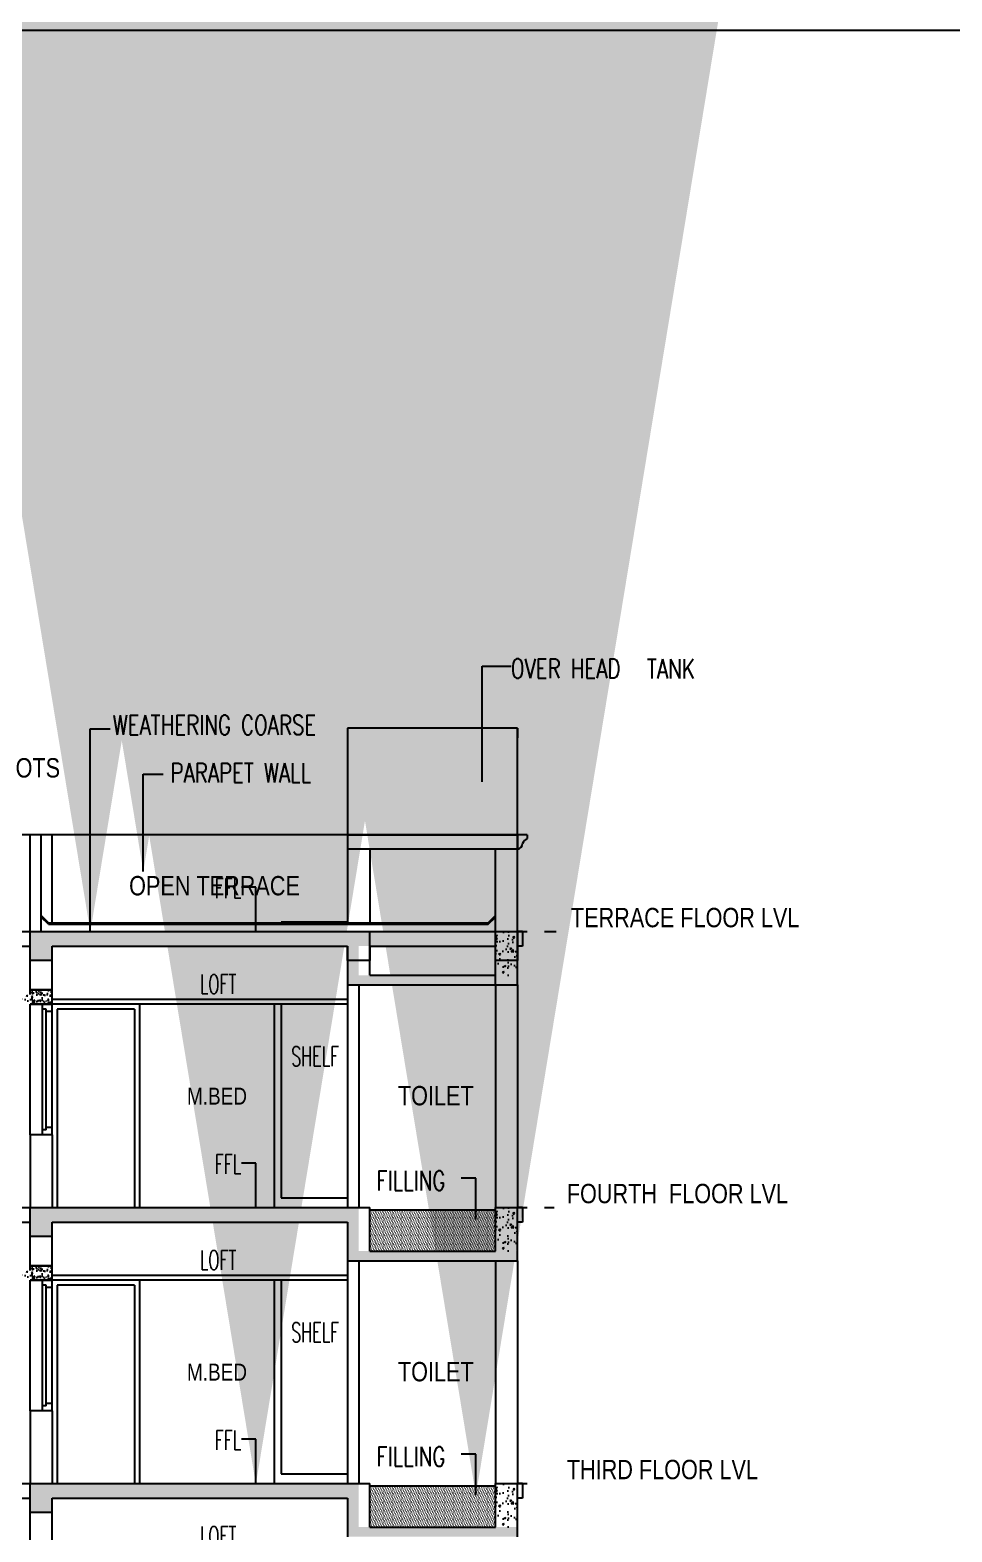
# Model space of a CAD drawing. Header units: metres. Extents: x 10 to 343, y 349 to 530.
# Drawn here: x 270.42 to 279.95, y 464.33 to 479.84 of the extents above; entities that cross this region are included whole.
import ezdxf

# ---------------------------------------------------------------- set-up
doc = ezdxf.new("R2010")
doc.units = ezdxf.units.M
doc.linetypes.add('ACAD_ISO07W100', pattern=[3, 0, -3])
doc.linetypes.add('DASHED2', pattern=[0.375, 0.25, -0.125])
doc.styles.add('m', font='micross.ttf', dxfattribs={"width": 0.9, "height": 350})
doc.styles.add('RS', font='ROMANS.shx')
doc.styles.add('RS3', font='romans.shx', dxfattribs={"width": 0.75, "height": 200})
doc.styles.add('style4', font='romans.shx', dxfattribs={"width": 0.75, "height": 175})
doc.styles.add('style6', font='romans.shx', dxfattribs={"width": 0.8})
doc.dimstyles.new('1', dxfattribs={"dimtxt": 2, "dimasz": 100, "dimexe": 100, "dimexo": 0, "dimgap": 50, "dimtad": 1, "dimdec": 0, "dimzin": 3, "dimdsep": 46, "dimtxsty": 'RS3', "dimblk": 'ARCHTICK', "dimcen": 150, "dimdle": 100, "dimclrd": 256, "dimclre": 256, "dimclrt": 6, "dimadec": 0, "dimazin": 0, "dimtfac": 1, "dimtdec": 0, "dimtmove": 2, "dimatfit": 3, "dimfxl": 0, "dimlwd": -1, "dimlwe": -1, "dimarcsym": 0})
doc.dimstyles.new('Jerry', dxfattribs={"dimscale": 18, "dimtxt": 0.5, "dimasz": 0.25, "dimexe": 0.18, "dimexo": 0.0625, "dimgap": 0.25, "dimtad": 1, "dimdec": 0, "dimdsep": 46, "dimlunit": 3, "dimtxsty": 'RS', "dimblk": 'ARCHTICK', "dimcen": 0.09, "dimse1": 1, "dimse2": 1, "dimclrd": 8, "dimclre": 8, "dimclrt": 6, "dimadec": 0, "dimazin": 0, "dimtfac": 1, "dimtdec": 0, "dimtofl": 0, "dimtmove": 0, "dimatfit": 3, "dimfxl": 0, "dimtolj": 1, "dimtzin": 0, "dimarcsym": 0})
pattern_1 = [(130, (20402.65002, -12054.42528), (-0.1434520365, -0.012550427), [0.015, -0.165]), (185, (20402.65002, -12054.42528), (0.0277502667, 0.1504384267), [0.012, -0.132]), (79.5486, (20402.63806, -12054.42632), (-0.11570187634, 0.1378879084), [0.012748038, -0.1402284224]), (133.8158, (20402.65002, -12054.38528), (-0.2134482097, -0.0331038029), [0.0225, -0.2475]), (83.3644, (20402.63223, -12054.38804), (-0.1869325411, 0.1948235742), [0.0191220576, -0.2103426]), (188.8158, (20402.65002, -12054.38528), (-0.186932389, 0.1948237202), [0.018, -0.198]), (159, (20402.63002, -12054.39528), (-0.1193814104, -0.08052377813), [0.015, -0.165]), (214, (20402.63002, -12054.39528), (-0.0486630664, 0.145030009), [0.012, -0.132]), (108.5486, (20402.62007, -12054.40199), (-0.1680445257, 0.06450609934), [0.012748038, -0.1402284224]), (142.5, (20402.650016, -12054.42528), (-0.00243197106, 0.06657877077), [0, -0.1304, 0, -0.134, 0, -0.1325]), (172.5, (20402.650016, -12054.42528), (-0.05261390749, 0.07888234238), [0, -0.0764, 0, -0.1274, 0, -0.0505]), (212.5, (20402.694616, -12054.42528), (-0.10676448723, -0.00451097435), [0, -0.05, 0, -0.156, 0, -0.207]), (222.5, (20402.71462, -12054.42528), (-0.11663723387, 0.02002099647), [0, -0.065, 0, -0.1036, 0, -0.147])]
pattern_2 = [(130, (20402.65002, -12051.57528), (-0.1434520365, -0.012550427), [0.015, -0.165]), (185, (20402.65002, -12051.57528), (0.0277502667, 0.1504384267), [0.012, -0.132]), (79.5486, (20402.63806, -12051.57632), (-0.11570187634, 0.1378879084), [0.012748038, -0.1402284224]), (133.8158, (20402.65002, -12051.53528), (-0.2134482097, -0.0331038029), [0.0225, -0.2475]), (83.3644, (20402.63223, -12051.53804), (-0.1869325411, 0.1948235742), [0.0191220576, -0.2103426]), (188.8158, (20402.65002, -12051.53528), (-0.186932389, 0.1948237202), [0.018, -0.198]), (159, (20402.63002, -12051.54528), (-0.1193814104, -0.08052377813), [0.015, -0.165]), (214, (20402.63002, -12051.54528), (-0.0486630664, 0.145030009), [0.012, -0.132]), (108.5486, (20402.62007, -12051.55199), (-0.1680445257, 0.06450609934), [0.012748038, -0.1402284224]), (142.5, (20402.650016, -12051.57528), (-0.00243197106, 0.06657877077), [0, -0.1304, 0, -0.134, 0, -0.1325]), (172.5, (20402.650016, -12051.57528), (-0.05261390749, 0.07888234238), [0, -0.0764, 0, -0.1274, 0, -0.0505]), (212.5, (20402.694616, -12051.57528), (-0.10676448723, -0.00451097435), [0, -0.05, 0, -0.156, 0, -0.207]), (222.5, (20402.71462, -12051.57528), (-0.11663723387, 0.02002099647), [0, -0.065, 0, -0.1036, 0, -0.147])]
pattern_3 = [(130, (20402.65002, -12051.57528), (-0.1434520365, -0.012550427), [0.015, -0.165]), (185, (20402.65002, -12051.57528), (0.0277502667, 0.1504384267), [0.012, -0.132]), (79.5486, (20402.63806, -12051.57632), (-0.11570187634, 0.1378879084), [0.012748038, -0.1402284224]), (133.8158, (20402.65002, -12051.53528), (-0.2134482097, -0.0331038029), [0.0225, -0.2475]), (83.3644, (20402.63223, -12051.53804), (-0.1869325411, 0.1948235742), [0.0191220576, -0.2103426]), (188.8158, (20402.65002, -12051.53528), (-0.186932389, 0.1948237202), [0.018, -0.198]), (159, (20402.63002, -12051.54528), (-0.1193814104, -0.08052377813), [0.015, -0.165]), (214, (20402.63002, -12051.54528), (-0.0486630664, 0.145030009), [0.012, -0.132]), (108.5486, (20402.62007, -12051.55199), (-0.1680445257, 0.06450609934), [0.012748038, -0.1402284224]), (142.5, (20402.650016, -12051.57528), (-0.00243197106, 0.06657877077), [0, -0.1304, 0, -0.134, 0, -0.1325]), (172.5, (20402.650016, -12051.57528), (-0.05261390749, 0.07888234238), [0, -0.0764, 0, -0.1274, 0, -0.0505]), (212.5, (20402.694616, -12051.57528), (-0.10676448723, -0.00451097435), [0, -0.05, 0, -0.156, 0, -0.207]), (222.5, (20402.71462, -12051.57528), (-0.11663723387, 0.02002099647), [0, -0.065, 0, -0.1036, 0, -0.147])]
pattern_4 = [(130, (20402.65002, -12051.57528), (-0.1434520365, -0.012550427), [0.015, -0.165]), (185, (20402.65002, -12051.57528), (0.0277502667, 0.1504384267), [0.012, -0.132]), (79.5486, (20402.63806, -12051.57632), (-0.11570187634, 0.1378879084), [0.012748038, -0.1402284224]), (133.8158, (20402.65002, -12051.53528), (-0.2134482097, -0.0331038029), [0.0225, -0.2475]), (83.3644, (20402.63223, -12051.53804), (-0.1869325411, 0.1948235742), [0.0191220576, -0.2103426]), (188.8158, (20402.65002, -12051.53528), (-0.186932389, 0.1948237202), [0.018, -0.198]), (159, (20402.63002, -12051.54528), (-0.1193814104, -0.08052377813), [0.015, -0.165]), (214, (20402.63002, -12051.54528), (-0.0486630664, 0.145030009), [0.012, -0.132]), (108.5486, (20402.62007, -12051.55199), (-0.1680445257, 0.06450609934), [0.012748038, -0.1402284224]), (142.5, (20402.650016, -12051.57528), (-0.00243197106, 0.06657877077), [0, -0.1304, 0, -0.134, 0, -0.1325]), (172.5, (20402.650016, -12051.57528), (-0.05261390749, 0.07888234238), [0, -0.0764, 0, -0.1274, 0, -0.0505]), (212.5, (20402.694616, -12051.57528), (-0.10676448723, -0.00451097435), [0, -0.05, 0, -0.156, 0, -0.207]), (222.5, (20402.71462, -12051.57528), (-0.11663723387, 0.02002099647), [0, -0.065, 0, -0.1036, 0, -0.147])]

# ---------------------------------------------------------------- blocks, each defined once
blk = doc.blocks.new('_ArchTick')
at = {"color": 0, "linetype": 'ByBlock', "const_width": 0.15}
blk.add_lwpolyline([(-0.5, -0.5), (0.5, 0.5)], dxfattribs=at)

msp = doc.modelspace()

# ---------------------------------------------------------------- hatches: boundary and pattern name
at = {"ltscale": 200}
h = msp.add_hatch(dxfattribs=at)
h.set_pattern_fill('AR-CONC', color=256, scale=0.025, style=0)
h.set_pattern_definition([(50, (314.91448, 469.96682), (0.17931505, -0.01568803), [0.01875, -0.20625]), (355, (314.91448, 469.96682), (-0.0346878, 0.188048), [0.015, -0.165]), (100.4514, (314.92942, 469.96552), (0.14462735, 0.1723599), [0.01593505, -0.1752855]), (46.1842, (314.91448, 470.01682), (0.2668103, -0.0413798), [0.028125, -0.309375]), (96.6356, (314.93671, 470.01338), (0.2336657, 0.2435295), [0.0239026, -0.2629282]), (351.1842, (314.91448, 470.01682), (0.2336655, 0.2435297), [0.0225, -0.2475]), (21, (314.93948, 470.00432), (0.14922676, -0.10065472), [0.01875, -0.20625]), (326, (314.93948, 470.00432), (0.0608288, 0.1812875), [0.015, -0.165]), (71.4514, (314.95192, 469.99594), (0.21005566, 0.0806326), [0.01593505, -0.1752855]), (37.5, (314.91448, 469.966823), (0.00303996, 0.08322346), [0, -0.163, 0, -0.1675, 0, -0.165625]), (7.5, (314.91448, 469.96682), (0.06576738, 0.09860293), [0, -0.0955, 0, -0.15925, 0, -0.063125]), (327.5, (314.85873, 469.966823), (0.13345561, -0.00563872), [0, -0.0625, 0, -0.195, 0, -0.25875]), (317.5, (314.83373, 469.96682), (0.14579654, 0.02502625), [0, -0.08125, 0, -0.1295, 0, -0.18375])])
h.paths.add_polyline_path([(270.4247, 470.5312), (270.4247, 470.2312), (270.6547, 470.2312), (270.6547, 470.3812), (273.7047, 470.3812), (273.7047, 469.9812), (275.4597, 469.9812), (275.4597, 470.0812), (273.8197, 470.0812), (273.8197, 470.5312)])
h.paths.add_polyline_path([(264.5897, 470.5312), (264.5897, 470.2312), (264.8197, 470.2312), (264.8197, 470.3812), (267.1097, 470.3812), (267.1097, 470.2312), (267.3397, 470.2312), (267.3397, 470.5312)])
h = msp.add_hatch(dxfattribs=at)
h.set_pattern_fill('AR-CONC', color=256, scale=0.025, style=0)
h.set_pattern_definition([(50, (314.91448, 469.96682), (0.17931505, -0.01568803), [0.01875, -0.20625]), (355, (314.91448, 469.96682), (-0.0346878, 0.188048), [0.015, -0.165]), (100.4514, (314.92942, 469.96552), (0.14462735, 0.1723599), [0.01593505, -0.1752855]), (46.1842, (314.91448, 470.01682), (0.2668103, -0.0413798), [0.028125, -0.309375]), (96.6356, (314.93671, 470.01338), (0.2336657, 0.2435295), [0.0239026, -0.2629282]), (351.1842, (314.91448, 470.01682), (0.2336655, 0.2435297), [0.0225, -0.2475]), (21, (314.93948, 470.00432), (0.14922676, -0.10065472), [0.01875, -0.20625]), (326, (314.93948, 470.00432), (0.0608288, 0.1812875), [0.015, -0.165]), (71.4514, (314.95192, 469.99594), (0.21005566, 0.0806326), [0.01593505, -0.1752855]), (37.5, (314.91448, 469.966823), (0.00303996, 0.08322346), [0, -0.163, 0, -0.1675, 0, -0.165625]), (7.5, (314.91448, 469.96682), (0.06576738, 0.09860293), [0, -0.0955, 0, -0.15925, 0, -0.063125]), (327.5, (314.85873, 469.966823), (0.13345561, -0.00563872), [0, -0.0625, 0, -0.195, 0, -0.25875]), (317.5, (314.83373, 469.96682), (0.14579654, 0.02502625), [0, -0.08125, 0, -0.1295, 0, -0.18375])])
h.paths.add_polyline_path([(270.4247, 470.5312), (270.4247, 470.2312), (270.6547, 470.2312), (270.6547, 470.3812), (273.7047, 470.3812), (273.7047, 469.9812), (275.4597, 469.9812), (275.4597, 470.0812), (273.8197, 470.0812), (273.8197, 470.5312)])
h.paths.add_polyline_path([(264.5897, 470.5312), (264.5897, 470.2312), (264.8197, 470.2312), (264.8197, 470.3812), (267.1097, 470.3812), (267.1097, 470.2312), (267.3397, 470.2312), (267.3397, 470.5312)])
h = msp.add_hatch(dxfattribs=at)
h.set_pattern_fill('AR-CONC', color=256, scale=0.025, style=0)
h.set_pattern_definition([(50, (351.81734, 580.48543), (0.17931505, -0.01568803), [0.01875, -0.20625]), (355, (351.81734, 580.48543), (-0.03468783, 0.18804803), [0.015, -0.165]), (100.4514, (351.83228, 580.48413), (0.14462735, 0.17235989), [0.01593505, -0.17528553]), (46.1842, (351.81734, 580.53543), (0.26681026, -0.04137975), [0.028125, -0.309375]), (96.6356, (351.83957, 580.53199), (0.2336657, 0.24352947), [0.02390257, -0.26292825]), (351.1842, (351.81734, 580.53543), (0.2336655, 0.24352965), [0.0225, -0.2475]), (21, (351.84234, 580.52293), (0.14922676, -0.10065472), [0.01875, -0.20625]), (326, (351.84234, 580.52293), (0.06082883, 0.1812875), [0.015, -0.165]), (71.4514, (351.85477, 580.51455), (0.21005566, 0.08063262), [0.01593505, -0.17528553]), (37.5, (351.81734, 580.485434), (0.003039964, 0.083223463), [0, -0.163, 0, -0.1675, 0, -0.165625]), (7.5, (351.81734, 580.48543), (0.065767384, 0.09860293), [0, -0.0955, 0, -0.15925, 0, -0.063125]), (327.5, (351.76159, 580.485434), (0.13345561, -0.005638718), [0, -0.0625, 0, -0.195, 0, -0.25875]), (317.5, (351.73659, 580.48543), (0.14579654, 0.02502625), [0, -0.08125, 0, -0.1295, 0, -0.18375])])
h.paths.add_polyline_path([(275.4597, 470.5312), (270.4247, 470.5312), (270.4247, 470.2312), (270.6547, 470.2312), (270.6547, 470.3812), (275.2297, 470.3812), (275.2297, 470.2312), (275.4597, 470.2312)])
h = msp.add_hatch(dxfattribs=at)
h.set_pattern_fill('AR-CONC', color=256, scale=0.025, style=0)
h.set_pattern_definition([(50, (314.91448, 463.86682), (0.17931505, -0.01568803), [0.01875, -0.20625]), (355, (314.91448, 463.86682), (-0.0346878, 0.188048), [0.015, -0.165]), (100.4514, (314.92942, 463.86552), (0.14462735, 0.1723599), [0.01593505, -0.1752855]), (46.1842, (314.91448, 463.91682), (0.2668103, -0.0413798), [0.028125, -0.309375]), (96.6356, (314.93671, 463.91338), (0.2336657, 0.2435295), [0.0239026, -0.2629282]), (351.1842, (314.91448, 463.91682), (0.2336655, 0.2435297), [0.0225, -0.2475]), (21, (314.93948, 463.90432), (0.14922676, -0.1006547), [0.01875, -0.20625]), (326, (314.93948, 463.90432), (0.0608288, 0.1812875), [0.015, -0.165]), (71.4514, (314.95192, 463.89594), (0.21005566, 0.0806326), [0.01593505, -0.1752855]), (37.5, (314.91448, 463.866823), (0.00303996, 0.08322346), [0, -0.163, 0, -0.1675, 0, -0.165625]), (7.5, (314.91448, 463.86682), (0.06576738, 0.09860293), [0, -0.0955, 0, -0.15925, 0, -0.063125]), (327.5, (314.85873, 463.866823), (0.13345561, -0.00563872), [0, -0.0625, 0, -0.195, 0, -0.25875]), (317.5, (314.83373, 463.86682), (0.14579654, 0.02502625), [0, -0.08125, 0, -0.1295, 0, -0.18375])])
h.paths.add_polyline_path([(275.4597, 470.5312), (275.2297, 470.5312), (275.2297, 470.0812), (275.4597, 470.0812)])
h = msp.add_hatch(dxfattribs=at)
h.set_pattern_fill('AR-CONC', color=256, scale=0.025, style=0)
h.set_pattern_definition([(50, (314.91448, 463.86682), (0.17931505, -0.01568803), [0.01875, -0.20625]), (355, (314.91448, 463.86682), (-0.0346878, 0.188048), [0.015, -0.165]), (100.4514, (314.92942, 463.86552), (0.14462735, 0.1723599), [0.01593505, -0.1752855]), (46.1842, (314.91448, 463.91682), (0.2668103, -0.0413798), [0.028125, -0.309375]), (96.6356, (314.93671, 463.91338), (0.2336657, 0.2435295), [0.0239026, -0.2629282]), (351.1842, (314.91448, 463.91682), (0.2336655, 0.2435297), [0.0225, -0.2475]), (21, (314.93948, 463.90432), (0.14922676, -0.1006547), [0.01875, -0.20625]), (326, (314.93948, 463.90432), (0.0608288, 0.1812875), [0.015, -0.165]), (71.4514, (314.95192, 463.89594), (0.21005566, 0.0806326), [0.01593505, -0.1752855]), (37.5, (314.91448, 463.866823), (0.00303996, 0.08322346), [0, -0.163, 0, -0.1675, 0, -0.165625]), (7.5, (314.91448, 463.86682), (0.06576738, 0.09860293), [0, -0.0955, 0, -0.15925, 0, -0.063125]), (327.5, (314.85873, 463.866823), (0.13345561, -0.00563872), [0, -0.0625, 0, -0.195, 0, -0.25875]), (317.5, (314.83373, 463.86682), (0.14579654, 0.02502625), [0, -0.08125, 0, -0.1295, 0, -0.18375])])
h.paths.add_polyline_path([(275.4597, 470.5312), (275.2297, 470.5312), (275.2297, 470.0812), (275.4597, 470.0812)])
at = {"ltscale": 400}
h = msp.add_hatch(dxfattribs=at)
h.set_pattern_fill('AR-CONC', color=256, scale=0.02, style=0)
h.set_pattern_definition([(130, (3322.65082, 1474.58605), (-0.1434520365, -0.012550427), [0.015, -0.165]), (185, (3322.65082, 1474.58605), (0.027750267, 0.150438427), [0.012, -0.132]), (79.5486, (3322.63887, 1474.585), (-0.1157018763, 0.1378879084), [0.012748038, -0.1402284224]), (133.8158, (3322.65082, 1474.62605), (-0.21344821, -0.033103803), [0.0225, -0.2475]), (83.3644, (3322.63303, 1474.6233), (-0.186932541, 0.194823574), [0.019122058, -0.2103426]), (188.8158, (3322.65082, 1474.62605), (-0.186932389, 0.19482372), [0.018, -0.198]), (159, (3322.63082, 1474.61605), (-0.1193814104, -0.080523778), [0.015, -0.165]), (214, (3322.63082, 1474.61605), (-0.0486630664, 0.145030009), [0.012, -0.132]), (108.5486, (3322.62087, 1474.60934), (-0.168044526, 0.0645060993), [0.012748038, -0.1402284224]), (142.5, (3322.65082, 1474.58605), (-0.0024319711, 0.0665787708), [0, -0.1304, 0, -0.134, 0, -0.1325]), (172.5, (3322.65082, 1474.58605), (-0.0526139075, 0.0788823424), [0, -0.0764, 0, -0.1274, 0, -0.0505]), (212.5, (3322.69542, 1474.58605), (-0.1067644872, -0.00451097435), [0, -0.05, 0, -0.156, 0, -0.207]), (222.5, (3322.71542, 1474.58605), (-0.116637234, 0.0200209965), [0, -0.065, 0, -0.1036, 0, -0.147])])
h.paths.add_polyline_path([(269.9942, 469.8573), (270.4246, 469.8812), (270.4246, 469.9312), (270.6546, 469.9312), (270.6546, 469.7812), (270.4246, 469.7812), (270.006, 469.7812)])
h = msp.add_hatch(dxfattribs=at)
h.set_pattern_fill('AR-CONC', color=256, scale=0.02, style=0)
h.set_pattern_definition([(130, (3322.65082, 1474.58605), (-0.1434520365, -0.012550427), [0.015, -0.165]), (185, (3322.65082, 1474.58605), (0.027750267, 0.150438427), [0.012, -0.132]), (79.5486, (3322.63887, 1474.585), (-0.1157018763, 0.1378879084), [0.012748038, -0.1402284224]), (133.8158, (3322.65082, 1474.62605), (-0.21344821, -0.033103803), [0.0225, -0.2475]), (83.3644, (3322.63303, 1474.6233), (-0.186932541, 0.194823574), [0.019122058, -0.2103426]), (188.8158, (3322.65082, 1474.62605), (-0.186932389, 0.19482372), [0.018, -0.198]), (159, (3322.63082, 1474.61605), (-0.1193814104, -0.080523778), [0.015, -0.165]), (214, (3322.63082, 1474.61605), (-0.0486630664, 0.145030009), [0.012, -0.132]), (108.5486, (3322.62087, 1474.60934), (-0.168044526, 0.0645060993), [0.012748038, -0.1402284224]), (142.5, (3322.65082, 1474.58605), (-0.0024319711, 0.0665787708), [0, -0.1304, 0, -0.134, 0, -0.1325]), (172.5, (3322.65082, 1474.58605), (-0.0526139075, 0.0788823424), [0, -0.0764, 0, -0.1274, 0, -0.0505]), (212.5, (3322.69542, 1474.58605), (-0.1067644872, -0.00451097435), [0, -0.05, 0, -0.156, 0, -0.207]), (222.5, (3322.71542, 1474.58605), (-0.116637234, 0.0200209965), [0, -0.065, 0, -0.1036, 0, -0.147])])
h.paths.add_polyline_path([(269.9942, 469.8573), (270.4246, 469.8812), (270.4246, 469.9312), (270.6546, 469.9312), (270.6546, 469.7812), (270.4246, 469.7812), (270.006, 469.7812)])
h = msp.add_hatch(dxfattribs=at)
h.set_pattern_fill('AR-CONC', color=256, scale=0.02, style=0)
h.set_pattern_definition([(130, (3322.65082, 1474.58605), (-0.1434520365, -0.012550427), [0.015, -0.165]), (185, (3322.65082, 1474.58605), (0.027750267, 0.150438427), [0.012, -0.132]), (79.5486, (3322.63887, 1474.585), (-0.1157018763, 0.1378879084), [0.012748038, -0.1402284224]), (133.8158, (3322.65082, 1474.62605), (-0.21344821, -0.033103803), [0.0225, -0.2475]), (83.3644, (3322.63303, 1474.6233), (-0.186932541, 0.194823574), [0.019122058, -0.2103426]), (188.8158, (3322.65082, 1474.62605), (-0.186932389, 0.19482372), [0.018, -0.198]), (159, (3322.63082, 1474.61605), (-0.1193814104, -0.080523778), [0.015, -0.165]), (214, (3322.63082, 1474.61605), (-0.0486630664, 0.145030009), [0.012, -0.132]), (108.5486, (3322.62087, 1474.60934), (-0.168044526, 0.0645060993), [0.012748038, -0.1402284224]), (142.5, (3322.65082, 1474.58605), (-0.0024319711, 0.0665787708), [0, -0.1304, 0, -0.134, 0, -0.1325]), (172.5, (3322.65082, 1474.58605), (-0.0526139075, 0.0788823424), [0, -0.0764, 0, -0.1274, 0, -0.0505]), (212.5, (3322.69542, 1474.58605), (-0.1067644872, -0.00451097435), [0, -0.05, 0, -0.156, 0, -0.207]), (222.5, (3322.71542, 1474.58605), (-0.116637234, 0.0200209965), [0, -0.065, 0, -0.1036, 0, -0.147])])
h.paths.add_polyline_path([(269.9942, 469.8573), (270.4246, 469.8812), (270.4246, 469.9312), (270.6546, 469.9312), (270.6546, 469.7812), (270.4246, 469.7812), (270.006, 469.7812)])
h = msp.add_hatch(dxfattribs=at)
h.set_pattern_fill('AR-CONC', color=256, scale=0.02, style=0)
h.set_pattern_definition(pattern_2)
h.paths.add_polyline_path([(270.4247, 469.9312), (270.6547, 469.9312), (270.6547, 469.7812), (270.4247, 469.7812)])
h = msp.add_hatch(dxfattribs=at)
h.set_pattern_fill('AR-CONC', color=256, scale=0.02, style=0)
h.set_pattern_definition(pattern_2)
h.paths.add_polyline_path([(270.4247, 469.9312), (270.6547, 469.9312), (270.6547, 469.7812), (270.4247, 469.7812)])
h = msp.add_hatch(dxfattribs=at)
h.set_pattern_fill('AR-CONC', color=256, scale=0.02, style=0)
h.set_pattern_definition(pattern_3)
h.paths.add_polyline_path([(270.4247, 469.9312), (270.6547, 469.9312), (270.6547, 469.7812), (270.4247, 469.7812)])
h = msp.add_hatch(dxfattribs=at)
h.set_pattern_fill('AR-CONC', color=256, scale=0.02, style=0)
h.set_pattern_definition(pattern_3)
h.paths.add_polyline_path([(270.4247, 469.9312), (270.6547, 469.9312), (270.6547, 469.7812), (270.4247, 469.7812)])
h = msp.add_hatch(dxfattribs=at)
h.set_pattern_fill('AR-CONC', color=256, scale=0.02, style=0)
h.set_pattern_definition(pattern_4)
h.paths.add_polyline_path([(270.4247, 469.9312), (270.6547, 469.9312), (270.6547, 469.7812), (270.4247, 469.7812)])
h = msp.add_hatch(dxfattribs=at)
h.set_pattern_fill('AR-CONC', color=256, scale=0.02, style=0)
h.set_pattern_definition(pattern_4)
h.paths.add_polyline_path([(270.4247, 469.9312), (270.6547, 469.9312), (270.6547, 469.7812), (270.4247, 469.7812)])
at = {"ltscale": 200}
h = msp.add_hatch(dxfattribs=at)
h.set_pattern_fill('AR-CONC', color=256, scale=0.025, style=0)
h.set_pattern_definition([(50, (314.91448, 467.11682), (0.17931505, -0.01568803), [0.01875, -0.20625]), (355, (314.91448, 467.11682), (-0.0346878, 0.188048), [0.015, -0.165]), (100.4514, (314.92942, 467.11552), (0.14462735, 0.1723599), [0.01593505, -0.1752855]), (46.1842, (314.91448, 467.16682), (0.2668103, -0.0413798), [0.028125, -0.309375]), (96.6356, (314.93671, 467.16338), (0.2336657, 0.2435295), [0.0239026, -0.2629282]), (351.1842, (314.91448, 467.16682), (0.2336655, 0.2435297), [0.0225, -0.2475]), (21, (314.93948, 467.15432), (0.14922676, -0.10065472), [0.01875, -0.20625]), (326, (314.93948, 467.15432), (0.0608288, 0.1812875), [0.015, -0.165]), (71.4514, (314.95192, 467.14594), (0.21005566, 0.0806326), [0.01593505, -0.1752855]), (37.5, (314.91448, 467.116823), (0.00303996, 0.08322346), [0, -0.163, 0, -0.1675, 0, -0.165625]), (7.5, (314.91448, 467.11682), (0.06576738, 0.09860293), [0, -0.0955, 0, -0.15925, 0, -0.063125]), (327.5, (314.85873, 467.116823), (0.13345561, -0.00563872), [0, -0.0625, 0, -0.195, 0, -0.25875]), (317.5, (314.83373, 467.11682), (0.14579654, 0.02502625), [0, -0.08125, 0, -0.1295, 0, -0.18375])])
h.paths.add_polyline_path([(270.4247, 467.6812), (270.4247, 467.3812), (270.6547, 467.3812), (270.6547, 467.5312), (273.7047, 467.5312), (273.7047, 467.1312), (275.4597, 467.1312), (275.4597, 467.2312), (273.8197, 467.2312), (273.8197, 467.6812)])
h.paths.add_polyline_path([(264.5897, 467.6812), (264.5897, 467.3812), (264.8197, 467.3812), (264.8197, 467.5312), (267.1097, 467.5312), (267.1097, 467.3812), (267.3397, 467.3812), (267.3397, 467.6812)])
at = {"ltscale": 400}
h = msp.add_hatch(dxfattribs=at)
h.set_pattern_fill('DOTS', color=256, scale=0.3, angle=45, style=0)
h.set_pattern_definition([(135, (3223.830539, 1472.250727), (0.00662912607, 0.01988737822), [0, -0.01875])])
h.paths.add_polyline_path([(273.9347, 467.6562), (275.2297, 467.6562), (275.2297, 467.2312), (273.9347, 467.2312)])
at = {"ltscale": 200}
h = msp.add_hatch(dxfattribs=at)
h.set_pattern_fill('AR-CONC', color=256, scale=0.025, style=0)
h.set_pattern_definition([(50, (314.91448, 461.01682), (0.17931505, -0.01568803), [0.01875, -0.20625]), (355, (314.91448, 461.01682), (-0.0346878, 0.188048), [0.015, -0.165]), (100.4514, (314.92942, 461.01552), (0.14462735, 0.1723599), [0.01593505, -0.1752855]), (46.1842, (314.91448, 461.06682), (0.2668103, -0.0413798), [0.028125, -0.309375]), (96.6356, (314.93671, 461.06338), (0.2336657, 0.2435295), [0.0239026, -0.2629282]), (351.1842, (314.91448, 461.06682), (0.2336655, 0.2435297), [0.0225, -0.2475]), (21, (314.93948, 461.05432), (0.14922676, -0.1006547), [0.01875, -0.20625]), (326, (314.93948, 461.05432), (0.0608288, 0.1812875), [0.015, -0.165]), (71.4514, (314.95192, 461.04594), (0.21005566, 0.0806326), [0.01593505, -0.1752855]), (37.5, (314.91448, 461.016823), (0.00303996, 0.08322346), [0, -0.163, 0, -0.1675, 0, -0.165625]), (7.5, (314.91448, 461.01682), (0.06576738, 0.09860293), [0, -0.0955, 0, -0.15925, 0, -0.063125]), (327.5, (314.85873, 461.016823), (0.13345561, -0.00563872), [0, -0.0625, 0, -0.195, 0, -0.25875]), (317.5, (314.83373, 461.01682), (0.14579654, 0.02502625), [0, -0.08125, 0, -0.1295, 0, -0.18375])])
h.paths.add_polyline_path([(275.4597, 467.6812), (275.2297, 467.6812), (275.2297, 467.2312), (275.4597, 467.2312)])
at = {"ltscale": 400}
h = msp.add_hatch(dxfattribs=at)
h.set_pattern_fill('AR-CONC', color=256, scale=0.02, style=0)
h.set_pattern_definition([(130, (3322.65093, 1471.73605), (-0.1434520365, -0.012550427), [0.015, -0.165]), (185, (3322.65093, 1471.73605), (0.027750267, 0.150438427), [0.012, -0.132]), (79.5486, (3322.63898, 1471.735), (-0.1157018763, 0.1378879084), [0.012748038, -0.1402284224]), (133.8158, (3322.65093, 1471.77605), (-0.21344821, -0.033103803), [0.0225, -0.2475]), (83.3644, (3322.63315, 1471.7733), (-0.186932541, 0.194823574), [0.019122058, -0.2103426]), (188.8158, (3322.65093, 1471.77605), (-0.186932389, 0.19482372), [0.018, -0.198]), (159, (3322.63093, 1471.76605), (-0.1193814104, -0.080523778), [0.015, -0.165]), (214, (3322.63093, 1471.76605), (-0.0486630664, 0.145030009), [0.012, -0.132]), (108.5486, (3322.62099, 1471.75934), (-0.168044526, 0.0645060993), [0.012748038, -0.1402284224]), (142.5, (3322.650935, 1471.73605), (-0.0024319711, 0.0665787708), [0, -0.1304, 0, -0.134, 0, -0.1325]), (172.5, (3322.650935, 1471.73605), (-0.0526139075, 0.0788823424), [0, -0.0764, 0, -0.1274, 0, -0.0505]), (212.5, (3322.695535, 1471.73605), (-0.1067644872, -0.00451097435), [0, -0.05, 0, -0.156, 0, -0.207]), (222.5, (3322.715535, 1471.73605), (-0.116637234, 0.0200209965), [0, -0.065, 0, -0.1036, 0, -0.147])])
h.paths.add_polyline_path([(269.9943, 467.0073), (270.4247, 467.0312), (270.4247, 467.0812), (270.6547, 467.0812), (270.6547, 466.9312), (270.4247, 466.9312), (270.0061, 466.9312)])
h = msp.add_hatch(dxfattribs=at)
h.set_pattern_fill('AR-CONC', color=256, scale=0.02, style=0)
h.set_pattern_definition(pattern_1)
h.paths.add_polyline_path([(270.4247, 467.0812), (270.6547, 467.0812), (270.6547, 466.9312), (270.4247, 466.9312)])
h = msp.add_hatch(dxfattribs=at)
h.set_pattern_fill('AR-CONC', color=256, scale=0.02, style=0)
h.set_pattern_definition(pattern_1)
h.paths.add_polyline_path([(270.4247, 467.0812), (270.6547, 467.0812), (270.6547, 466.9312), (270.4247, 466.9312)])
at = {"ltscale": 200}
h = msp.add_hatch(dxfattribs=at)
h.set_pattern_fill('AR-CONC', color=256, scale=0.025, style=0)
h.set_pattern_definition([(50, (314.91448, 464.26682), (0.17931505, -0.01568803), [0.01875, -0.20625]), (355, (314.91448, 464.26682), (-0.0346878, 0.188048), [0.015, -0.165]), (100.4514, (314.92942, 464.26552), (0.14462735, 0.1723599), [0.01593505, -0.1752855]), (46.1842, (314.91448, 464.31682), (0.2668103, -0.0413798), [0.028125, -0.309375]), (96.6356, (314.93671, 464.31338), (0.2336657, 0.2435295), [0.0239026, -0.2629282]), (351.1842, (314.91448, 464.31682), (0.2336655, 0.2435297), [0.0225, -0.2475]), (21, (314.93948, 464.30432), (0.14922676, -0.10065472), [0.01875, -0.20625]), (326, (314.93948, 464.30432), (0.0608288, 0.1812875), [0.015, -0.165]), (71.4514, (314.95192, 464.29594), (0.21005566, 0.0806326), [0.01593505, -0.1752855]), (37.5, (314.91448, 464.266823), (0.00303996, 0.08322346), [0, -0.163, 0, -0.1675, 0, -0.165625]), (7.5, (314.91448, 464.26682), (0.06576738, 0.09860293), [0, -0.0955, 0, -0.15925, 0, -0.063125]), (327.5, (314.85873, 464.266823), (0.13345561, -0.00563872), [0, -0.0625, 0, -0.195, 0, -0.25875]), (317.5, (314.83373, 464.26682), (0.14579654, 0.02502625), [0, -0.08125, 0, -0.1295, 0, -0.18375])])
h.paths.add_polyline_path([(270.4247, 464.8312), (270.4247, 464.5312), (270.6547, 464.5312), (270.6547, 464.6812), (273.7047, 464.6812), (273.7047, 464.2812), (275.4597, 464.2812), (275.4597, 464.3812), (273.8197, 464.3812), (273.8197, 464.8312)])
h.paths.add_polyline_path([(264.5897, 464.8312), (264.5897, 464.5312), (264.8197, 464.5312), (264.8197, 464.6812), (267.1097, 464.6812), (267.1097, 464.5312), (267.3397, 464.5312), (267.3397, 464.8312)])
at = {"ltscale": 400}
h = msp.add_hatch(dxfattribs=at)
h.set_pattern_fill('DOTS', color=256, scale=0.3, angle=45, style=0)
h.set_pattern_definition([(135, (3223.830539, 1469.400727), (0.00662912607, 0.01988737822), [0, -0.01875])])
h.paths.add_polyline_path([(273.9347, 464.8062), (275.2297, 464.8062), (275.2297, 464.3812), (273.9347, 464.3812)])
at = {"ltscale": 200}
h = msp.add_hatch(dxfattribs=at)
h.set_pattern_fill('AR-CONC', color=256, scale=0.025, style=0)
h.set_pattern_definition([(50, (314.91448, 458.16682), (0.17931505, -0.01568803), [0.01875, -0.20625]), (355, (314.91448, 458.16682), (-0.0346878, 0.188048), [0.015, -0.165]), (100.4514, (314.92942, 458.16552), (0.14462735, 0.1723599), [0.01593505, -0.1752855]), (46.1842, (314.91448, 458.21682), (0.2668103, -0.0413798), [0.028125, -0.309375]), (96.6356, (314.93671, 458.21338), (0.2336657, 0.2435295), [0.0239026, -0.2629282]), (351.1842, (314.91448, 458.21682), (0.2336655, 0.2435297), [0.0225, -0.2475]), (21, (314.93948, 458.20432), (0.14922676, -0.1006547), [0.01875, -0.20625]), (326, (314.93948, 458.20432), (0.0608288, 0.1812875), [0.015, -0.165]), (71.4514, (314.95192, 458.19594), (0.21005566, 0.0806326), [0.01593505, -0.1752855]), (37.5, (314.91448, 458.166823), (0.00303996, 0.08322346), [0, -0.163, 0, -0.1675, 0, -0.165625]), (7.5, (314.91448, 458.16682), (0.06576738, 0.09860293), [0, -0.0955, 0, -0.15925, 0, -0.063125]), (327.5, (314.85873, 458.166823), (0.13345561, -0.00563872), [0, -0.0625, 0, -0.195, 0, -0.25875]), (317.5, (314.83373, 458.16682), (0.14579654, 0.02502625), [0, -0.08125, 0, -0.1295, 0, -0.18375])])
h.paths.add_polyline_path([(275.4597, 464.8312), (275.2297, 464.8312), (275.2297, 464.3812), (275.4597, 464.3812)])

# ---------------------------------------------------------------- linework, layer by layer
at = {"ltscale": 400}
for p, q in [((275.4597, 472.6312), (273.7047, 472.6312)), ((273.7047, 472.6312), (273.7047, 471.5312)), ((275.4597, 472.6312), (273.7047, 472.6312)), ((273.7047, 472.6312), (273.7047, 471.5312)), ((275.4597, 472.6312), (273.7047, 472.6312)), ((273.7047, 472.6312), (273.7047, 472.5312)), ((275.4597, 471.5312), (275.4597, 472.6312)), ((275.4597, 471.5312), (275.4597, 472.6312)), ((275.4597, 472.6312), (275.4597, 472.5312)), ((273.7047, 472.5312), (273.7047, 471.5312)), ((275.4597, 471.3812), (275.4597, 472.5312)), ((270.4247, 471.5312), (267.3397, 471.5312)), ((270.5397, 471.5312), (270.4247, 471.5312)), ((270.4247, 470.5312), (270.4247, 471.5312)), ((270.5397, 470.5312), (270.5397, 471.5312)), ((270.6547, 471.5312), (270.5397, 471.5312)), ((270.6547, 470.6212), (270.6547, 471.5312)), ((270.6547, 470.6212), (270.6547, 471.5312)), ((275.3447, 471.5312), (270.6547, 471.5312)), ((273.7047, 471.5312), (273.7047, 470.6212)), ((273.7047, 471.5312), (273.7047, 470.6212)), ((273.7047, 471.5312), (275.4597, 471.5312)), ((273.7047, 471.5312), (273.7047, 471.3812)), ((275.5597, 471.5312), (275.3447, 471.5312)), ((275.4597, 471.5312), (275.4597, 471.3812)), ((275.5597, 471.5312), (275.5597, 471.4937)), ((273.7047, 471.3812), (273.7047, 470.6212)), ((275.4597, 471.3812), (273.7047, 471.3812)), ((273.9347, 471.3812), (273.9347, 470.6212)), ((275.2297, 470.5312), (275.2297, 471.3812)), ((275.4597, 470.5312), (275.4597, 471.3812)), ((275.4597, 470.5312), (275.4597, 471.3812)), ((275.4597, 470.5312), (275.4597, 471.3812)), ((270.6147, 470.6212), (270.5397, 470.6962)), ((270.6147, 470.6062), (270.5397, 470.6812)), ((270.6147, 470.6212), (273.7047, 470.6212)), ((270.6147, 470.6062), (273.7047, 470.6062)), ((273.0197, 470.6312), (273.7047, 470.6312)), ((273.0197, 470.6312), (273.7047, 470.6312)), ((273.7047, 470.6212), (275.1547, 470.6212)), ((273.7047, 470.6062), (275.1547, 470.6062)), ((275.1547, 470.6212), (275.2297, 470.6962)), ((275.1547, 470.6062), (275.2297, 470.6812)), ((270.4247, 470.5312), (275.4597, 470.5312)), ((270.4247, 470.2312), (270.4247, 470.5312)), ((270.4247, 470.5312), (273.9347, 470.5312)), ((270.4247, 470.2312), (270.4247, 470.5312)), ((270.4247, 470.5312), (273.9347, 470.5312)), ((270.4247, 470.2312), (270.4247, 470.5312)), ((273.9347, 470.0812), (273.9347, 470.5312)), ((273.9347, 470.0812), (273.9347, 470.5312)), ((275.2297, 470.5312), (275.4597, 470.5312)), ((275.2297, 470.0812), (275.2297, 470.5312)), ((275.2297, 470.2312), (275.2297, 470.5312)), ((275.2297, 470.5312), (275.4597, 470.5312)), ((275.2297, 470.0812), (275.2297, 470.5312)), ((275.2297, 469.9812), (275.2297, 470.5312)), ((275.4597, 470.5312), (275.4597, 470.2312)), ((275.4597, 469.9812), (275.4597, 470.5312)), ((275.4597, 470.2312), (275.4597, 470.5312)), ((275.5097, 470.5312), (275.4597, 470.5312)), ((275.5097, 470.5312), (275.4597, 470.5312)), ((275.4597, 469.9812), (275.4597, 470.5312)), ((275.4597, 469.9812), (275.4597, 470.5312)), ((275.5097, 470.5312), (275.4597, 470.5312)), ((275.5097, 470.5312), (275.5097, 470.3812)), ((275.5097, 470.5312), (275.5097, 470.3812)), ((275.5097, 470.5312), (275.5097, 470.3812)), ((270.6547, 470.3812), (273.7047, 470.3812)), ((270.6547, 470.2312), (270.6547, 470.3812)), ((270.6547, 470.3812), (273.7047, 470.3812)), ((270.6547, 470.2312), (270.6547, 470.3812)), ((270.6547, 470.3812), (273.7047, 470.3812)), ((270.6547, 470.2312), (270.6547, 470.3812)), ((273.7047, 470.3812), (273.7047, 469.9812)), ((273.7047, 470.2312), (273.7047, 470.3812)), ((273.7047, 470.3812), (273.7047, 469.9812)), ((273.9347, 470.3812), (275.2297, 470.3812)), ((273.9347, 470.3812), (273.9347, 470.2312)), ((275.2297, 470.2312), (275.2297, 470.3812)), ((275.5097, 470.3812), (275.4597, 470.3812)), ((275.5097, 470.3812), (275.4597, 470.3812)), ((275.5097, 470.3812), (275.4597, 470.3812)), ((270.6547, 470.2312), (270.4247, 470.2312)), ((270.6547, 470.2312), (270.4247, 470.2312)), ((270.4247, 469.9312), (270.4247, 470.2312)), ((270.4247, 469.9312), (270.4247, 470.2312)), ((270.6547, 470.2312), (270.4247, 470.2312)), ((270.4247, 469.9312), (270.4247, 470.2312)), ((270.6547, 469.9312), (270.6547, 470.2312)), ((270.6547, 469.9312), (270.6547, 470.2312)), ((270.6547, 469.9312), (270.6547, 470.2312)), ((273.9347, 470.2312), (273.7047, 470.2312)), ((275.4597, 470.2312), (275.2297, 470.2312)), ((273.7047, 469.9812), (275.4597, 469.9812)), ((273.7047, 469.9812), (275.4597, 469.9812)), ((273.7047, 469.9812), (273.7047, 467.6812)), ((273.8197, 469.9812), (273.8197, 467.6812)), ((273.9347, 470.0812), (275.2297, 470.0812)), ((273.9347, 470.0812), (275.2297, 470.0812)), ((275.2297, 469.9812), (275.2297, 467.6812)), ((275.4597, 469.9812), (275.4597, 467.6812)), ((270.4247, 469.8812), (270.4247, 469.9312)), ((270.6547, 469.9312), (270.4247, 469.9312)), ((270.4247, 469.8812), (270.4247, 469.9312)), ((270.6547, 469.9312), (270.4247, 469.9312)), ((270.4247, 469.8812), (270.4247, 469.9312)), ((270.6547, 469.9312), (270.4247, 469.9312)), ((270.4247, 469.8812), (270.4247, 469.9312)), ((270.6547, 469.9312), (270.4247, 469.9312)), ((270.4247, 469.8812), (270.4247, 469.9312)), ((270.6547, 469.9312), (270.4247, 469.9312)), ((270.4247, 469.8812), (270.4247, 469.9312)), ((270.6547, 469.9312), (270.4247, 469.9312)), ((270.6547, 469.7812), (270.6547, 469.9312)), ((270.6547, 469.7812), (270.6547, 469.9312)), ((270.6547, 469.7812), (270.6547, 469.9312)), ((270.6547, 469.7812), (270.6547, 469.9312)), ((270.6547, 469.7812), (270.6547, 469.9312)), ((270.6547, 469.7812), (270.6547, 469.9312)), ((273.7047, 469.8312), (270.6547, 469.8312)), ((270.6547, 469.7812), (270.4247, 469.7812)), ((270.6547, 469.7812), (270.4247, 469.7812)), ((270.6547, 469.7812), (270.4247, 469.7812)), ((270.6547, 469.7812), (270.4247, 469.7812)), ((270.6547, 469.7812), (270.4247, 469.7812)), ((270.6547, 469.7812), (270.4247, 469.7812)), ((270.6547, 469.7812), (270.4247, 469.7812)), ((270.6547, 469.7812), (270.4247, 469.7812)), ((270.6547, 469.7812), (270.4247, 469.7812)), ((270.6547, 469.7812), (270.4247, 469.7812)), ((270.6547, 469.7812), (270.4247, 469.7812)), ((270.6547, 469.7812), (270.4247, 469.7812)), ((270.6547, 469.7812), (270.4247, 469.7812)), ((270.6547, 469.7812), (270.4247, 469.7812)), ((270.6547, 469.7812), (270.4247, 469.7812)), ((270.6547, 469.7812), (270.4247, 469.7812)), ((270.6547, 469.7812), (270.4247, 469.7812)), ((270.6547, 469.7812), (270.4247, 469.7812)), ((271.5547, 469.7812), (270.6547, 469.7812)), ((273.7047, 469.7812), (270.6547, 469.7812)), ((270.7047, 469.7312), (270.7047, 467.6812)), ((271.5047, 469.7312), (270.7047, 469.7312)), ((271.5047, 469.7312), (271.5047, 467.6812)), ((271.5547, 469.7812), (271.5547, 467.6812)), ((272.9447, 469.7812), (272.9447, 467.6812)), ((273.0197, 469.7812), (273.0197, 467.7812)), ((270.7047, 469.3312), (270.7047, 467.6812)), ((270.4247, 468.4312), (270.4247, 467.6812)), ((270.6547, 468.4312), (270.4247, 468.4312)), ((270.6547, 468.4312), (270.6547, 467.6812)), ((270.4247, 467.6812), (273.9347, 467.6812)), ((270.4247, 467.3812), (270.4247, 467.6812)), ((273.0197, 467.7812), (273.7047, 467.7812)), ((273.9347, 467.2312), (273.9347, 467.6812)), ((273.9347, 467.6562), (275.2297, 467.6562)), ((275.2297, 467.6812), (275.4597, 467.6812)), ((275.2297, 467.2312), (275.2297, 467.6812)), ((275.4597, 467.1312), (275.4597, 467.6812)), ((275.5097, 467.6812), (275.4597, 467.6812)), ((275.5097, 467.6812), (275.5097, 467.5312)), ((270.6547, 467.5312), (273.7047, 467.5312)), ((270.6547, 467.3812), (270.6547, 467.5312)), ((273.7047, 467.5312), (273.7047, 467.1312)), ((275.5097, 467.5312), (275.4597, 467.5312)), ((270.6547, 467.3812), (270.4247, 467.3812)), ((270.4247, 467.0812), (270.4247, 467.3812)), ((270.6547, 467.0812), (270.6547, 467.3812)), ((273.9347, 467.2312), (275.2297, 467.2312)), ((270.4247, 467.0312), (270.4247, 467.0812)), ((270.6547, 467.0812), (270.4247, 467.0812)), ((270.4247, 467.0312), (270.4247, 467.0812)), ((270.6547, 467.0812), (270.4247, 467.0812)), ((270.6547, 466.9312), (270.6547, 467.0812)), ((270.6547, 466.9312), (270.6547, 467.0812)), ((273.7047, 467.1312), (275.4597, 467.1312)), ((273.7047, 467.1312), (273.7047, 464.8312)), ((273.8197, 467.1312), (273.8197, 464.8312)), ((275.2297, 467.1312), (275.2297, 464.8312)), ((275.4597, 467.1312), (275.4597, 464.8312)), ((270.6547, 466.9312), (270.4247, 466.9312)), ((270.6547, 466.9312), (270.4247, 466.9312)), ((270.6547, 466.9312), (270.4247, 466.9312)), ((270.6547, 466.9312), (270.4247, 466.9312)), ((270.6547, 466.9312), (270.4247, 466.9312)), ((270.6547, 466.9312), (270.4247, 466.9312)), ((273.7047, 466.9812), (270.6547, 466.9812)), ((271.5547, 466.9312), (270.6547, 466.9312)), ((273.7047, 466.9312), (270.6547, 466.9312)), ((270.7047, 466.8812), (270.7047, 464.8312)), ((271.5047, 466.8812), (270.7047, 466.8812)), ((271.5047, 466.8812), (271.5047, 464.8312)), ((271.5547, 466.9312), (271.5547, 464.8312)), ((272.9447, 466.9312), (272.9447, 464.8312)), ((273.0197, 466.9312), (273.0197, 464.9312)), ((270.7047, 466.4812), (270.7047, 464.8312)), ((270.4247, 465.5812), (270.4247, 464.8312)), ((270.6547, 465.5812), (270.4247, 465.5812)), ((270.6547, 465.5812), (270.6547, 464.8312)), ((273.0197, 464.9312), (273.7047, 464.9312)), ((270.4247, 464.8312), (273.9347, 464.8312)), ((270.4247, 464.5312), (270.4247, 464.8312)), ((273.9347, 464.3812), (273.9347, 464.8312)), ((273.9347, 464.8062), (275.2297, 464.8062)), ((275.2297, 464.8312), (275.4597, 464.8312)), ((275.2297, 464.3812), (275.2297, 464.8312)), ((275.4597, 464.2812), (275.4597, 464.8312)), ((275.5097, 464.8312), (275.4597, 464.8312)), ((275.5097, 464.8312), (275.5097, 464.6812)), ((270.6547, 464.6812), (273.7047, 464.6812)), ((270.6547, 464.5312), (270.6547, 464.6812)), ((273.7047, 464.6812), (273.7047, 464.2812)), ((275.5097, 464.6812), (275.4597, 464.6812)), ((270.6547, 464.5312), (270.4247, 464.5312)), ((270.4247, 464.2312), (270.4247, 464.5312)), ((270.6547, 464.2312), (270.6547, 464.5312)), ((273.9347, 464.3812), (275.2297, 464.3812))]:
    msp.add_line(p, q, dxfattribs=at)
at = {"linetype": 'DASHED2', "ltscale": 600}
for p, q in [((267.3397, 470.5312), (270.4247, 470.5312)), ((267.3397, 470.5312), (270.4247, 470.5312)), ((267.3397, 470.5312), (270.4247, 470.5312)), ((267.3397, 470.3812), (270.4247, 470.3812)), ((267.3397, 470.3812), (270.4247, 470.3812)), ((267.3397, 470.3812), (270.4247, 470.3812)), ((267.3397, 467.6812), (270.4247, 467.6812)), ((267.3397, 467.5312), (270.4247, 467.5312)), ((267.3397, 464.8312), (270.4247, 464.8312)), ((267.3397, 464.6812), (270.4247, 464.6812))]:
    msp.add_line(p, q, dxfattribs=at)
at = {"linetype": 'ACAD_ISO07W100', "ltscale": 15}
for p, q in [((275.4597, 470.5312), (277.4702, 470.5312)), ((275.4597, 470.5312), (277.4702, 470.5312)), ((275.4597, 470.5312), (277.4702, 470.5312)), ((275.4597, 467.6812), (277.4702, 467.6812)), ((275.4597, 464.8312), (277.4702, 464.8312))]:
    msp.add_line(p, q, dxfattribs=at)
at = {"linetype": 'ACAD_ISO07W100', "ltscale": 25}
for p, q in [((275.7384, 470.5312), (276.2261, 470.5312)), ((275.757, 470.5312), (276.2261, 470.5312)), ((275.7384, 467.6812), (276.2261, 467.6812))]:
    msp.add_line(p, q, dxfattribs=at)
at = {"linetype": 'Continuous'}
for p, q in [((270.4247, 469.9312), (270.6547, 469.9312)), ((270.4247, 469.9312), (270.6547, 469.9312)), ((270.4247, 469.9312), (270.6547, 469.9312)), ((270.4247, 469.9312), (270.6547, 469.9312)), ((270.4247, 469.9312), (270.6547, 469.9312)), ((270.4247, 469.9312), (270.6547, 469.9312)), ((270.4247, 469.7812), (270.6547, 469.7812)), ((270.4247, 469.7812), (270.6547, 469.7812)), ((270.4247, 469.7812), (270.6547, 469.7812)), ((270.4247, 469.7812), (270.6547, 469.7812)), ((270.4247, 469.7812), (270.6547, 469.7812)), ((270.4247, 469.7812), (270.6547, 469.7812)), ((270.4247, 467.0812), (270.6547, 467.0812)), ((270.4247, 467.0812), (270.6547, 467.0812)), ((270.4247, 466.9312), (270.6547, 466.9312)), ((270.4247, 466.9312), (270.6547, 466.9312))]:
    msp.add_line(p, q, dxfattribs=at)
for p, q in [((270.4247, 468.4312), (270.4247, 469.7812)), ((270.5525, 468.4312), (270.5525, 469.7812)), ((270.5908, 469.7301), (270.5525, 469.7301)), ((270.5908, 469.7301), (270.5525, 469.7301)), ((270.5908, 469.7301), (270.5525, 469.7301)), ((270.5908, 468.4823), (270.5908, 469.7301)), ((270.6547, 469.7046), (270.5908, 469.7046)), ((270.6547, 469.7046), (270.5908, 469.7046)), ((270.6547, 469.7046), (270.5908, 469.7046)), ((270.6547, 468.4312), (270.6547, 469.7812)), ((270.5908, 468.4823), (270.5525, 468.4823)), ((270.6547, 468.5079), (270.5908, 468.5079)), ((270.4247, 465.5812), (270.4247, 466.9312)), ((270.5525, 465.5812), (270.5525, 466.9312)), ((270.5908, 466.8801), (270.5525, 466.8801)), ((270.5908, 465.6323), (270.5908, 466.8801)), ((270.6547, 465.5812), (270.6547, 466.9312)), ((270.6547, 466.8546), (270.5908, 466.8546)), ((270.5908, 465.6323), (270.5525, 465.6323)), ((270.6547, 465.6579), (270.5908, 465.6579))]:
    msp.add_line(p, q)
msp.add_lwpolyline([(227.826, 479.8415), (302.8307, 479.8415), (302.8307, 423.3577), (227.826, 423.3577)], close=True)
at = {"ltscale": 400}
for centre, radius, start, end in [((275.4448, 471.4436), 0.0642, 283.46181, 358.8948), ((275.4448, 471.4436), 0.0642, 283.46181, 358.8948), ((275.4448, 471.4436), 0.0642, 283.46181, 358.8948), ((275.6426, 471.3609), 0.1566, 121.9748, 148.64623)]:
    msp.add_arc(centre, radius, start, end, dxfattribs=at)

# ---------------------------------------------------------------- texts
for s, height, style, width, p in [('OVER HEAD ', 0.2, 'RS3', 0.75, (275.3895, 473.1478)), ('TANK', 0.2, 'RS3', 0.75, (276.7956, 473.1447)), ('WEATHERING COARSE', 0.2, 'style4', 0.75, (271.278, 472.5646)), ('OTS', 0.2, 'm', 0.8, (270.2754, 472.1226)), ('PARAPET WALL', 0.2, 'style4', 0.75, (271.8745, 472.0708)), ('OPEN TERRACE', 0.2, 'm', 0.8, (271.4477, 470.9053)), ('FFL', 0.2, 'style6', 0.6, (272.3331, 470.878)), ('FFL', 0.2, 'style6', 0.6, (272.3331, 470.878)), ('TERRACE FLOOR LVL', 0.2, 'm', 0.8, (276.0099, 470.576)), ('LOFT', 0.2, 'style6', 0.6, (272.1801, 469.8889)), ('SHELF', 0.2, 'style6', 0.6, (273.1229, 469.1429)), ('M.BED ', 0.175, 'm', 0.8, (272.0455, 468.7445)), ('TOILET', 0.2, 'm', 0.8, (274.2237, 468.7369)), ('FFL', 0.2, 'style6', 0.6, (272.3331, 468.028)), ('FILLING', 0.2, 'RS3', 0.75, (274.0012, 467.8591)), ('FILLING', 0.2, 'RS3', 0.75, (274.0012, 467.8591)), ('FOURTH  FLOOR LVL', 0.2, 'm', 0.8, (275.9678, 467.726)), ('LOFT', 0.2, 'style6', 0.6, (272.1801, 467.0389)), ('SHELF', 0.2, 'style6', 0.6, (273.1229, 466.2929)), ('TOILET', 0.2, 'm', 0.8, (274.2237, 465.8869)), ('M.BED ', 0.175, 'm', 0.8, (272.0455, 465.8945)), ('FFL', 0.2, 'style6', 0.6, (272.3331, 465.178)), ('FILLING', 0.2, 'RS3', 0.75, (274.0012, 465.0091)), ('FILLING', 0.2, 'RS3', 0.75, (274.0012, 465.0091)), ('THIRD FLOOR LVL', 0.2, 'm', 0.8, (275.9678, 464.876)), ('LOFT', 0.2, 'style6', 0.6, (272.1801, 464.1889))]:
    msp.add_text(s, height=height, dxfattribs=dict(style=style, width=width)).set_placement(p)

# ---------------------------------------------------------------- leaders
for points in [[(275.092, 472.0783), (275.092, 473.2726), (275.3944, 473.2726)], [(272.7566, 470.522), (272.7566, 470.9885), (272.6086, 470.9885)], [(272.7566, 470.522), (272.7566, 470.9885), (272.6086, 470.9885)], [(272.7566, 467.672), (272.7566, 468.1385), (272.6086, 468.1385)], [(275.0287, 467.5595), (275.0287, 467.9843), (274.8764, 467.9843)], [(275.0287, 467.5595), (275.0287, 467.9843), (274.8764, 467.9843)], [(272.7566, 464.822), (272.7566, 465.2885), (272.6086, 465.2885)], [(275.0287, 464.7095), (275.0287, 465.1343), (274.8764, 465.1343)], [(275.0287, 464.7095), (275.0287, 465.1343), (274.8764, 465.1343)]]:
    msp.add_leader(points, dimstyle='1', override={"dimgap": 50, "dimtad": 0, "dimfxl": 200, "dimfxlon": 1}, dxfattribs=at)
for points in [[(271.0472, 470.529), (271.0472, 472.6239), (271.2521, 472.6239)], [(271.5944, 471.1522), (271.5944, 472.156), (271.7992, 472.156)]]:
    msp.add_leader(points, dimstyle='Jerry', override={"dimasz": 8, "dimtad": 0})

doc.saveas('drawing.dxf')
